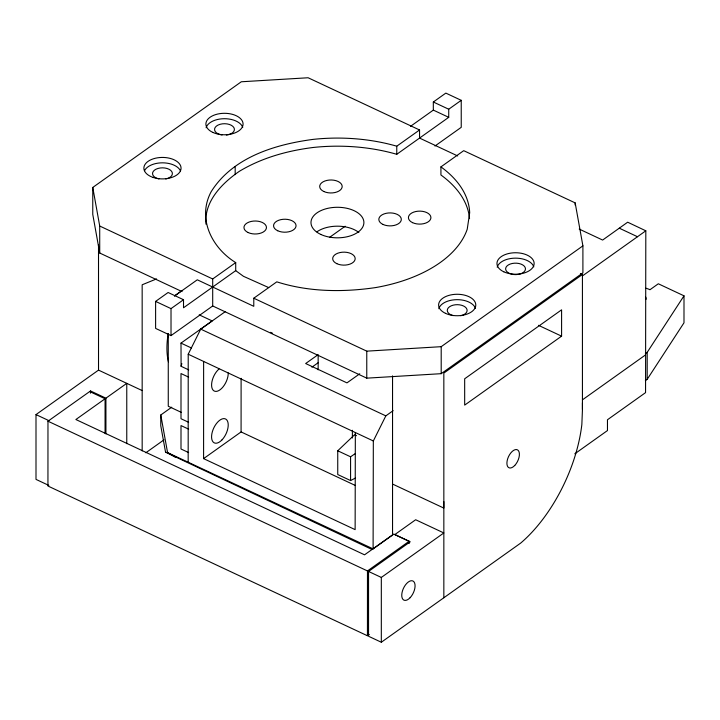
<?xml version="1.0" encoding="UTF-8"?>
<svg xmlns="http://www.w3.org/2000/svg" width="720" height="720" viewBox="0 0 720 720"><rect width="100%" height="100%" fill="white"/><g stroke="black" fill="none" stroke-linecap="round" stroke-linejoin="round"><path stroke-width="1.08" d="M126.765 443.682L126.765 383.355L105.921 398.178L90.522 390.96L47.97 421.2L47.943 486.018L367.443 635.76L369.252 634.464M105.066 433.386L105.075 398.763L89.667 391.536M171.738 407.187L160.776 414.99L160.767 425.745L165.555 452.223L372.123 549.522M392.31 535.212L373.104 548.883L188.172 462.204L188.217 354.222L200.727 329.121L225.405 311.544M188.217 354.222L355.338 432.531L355.131 529.632L203.589 458.622L203.625 361.44M203.589 458.622L241.083 431.928L241.11 378.315M318.15 369.819L318.159 354.636L305.658 363.528L346.959 382.878L359.757 373.77M367.443 635.76L367.47 570.942L409.131 541.278L393.723 534.06L364.554 554.823L75.879 419.526L105.075 398.763M579.213 229.077L602.631 240.057L627.66 222.201L645.813 230.805L645.552 392.634L607.464 419.76L607.464 430.56L574.794 453.816M645.354 380.646L647.181 379.35L647.199 352.35L684 295.821L658.314 283.779L649.935 289.755L649.413 289.458A19.845 11.457 0 0 0 645.849 288.225M684 295.821L683.991 322.812L647.181 379.35M373.104 548.883L373.329 440.973L385.83 415.872L393.147 410.661M582.435 409.482L582.435 402.795M443.835 501.588L443.835 508.086L392.544 484.056L392.544 375.867M355.509 478.017L350.577 480.555L337.743 474.543L337.743 450.783L354.546 434.772L356.517 435.69M182.043 291.6L99.72 253.026L92.763 214.371L92.763 187.452L241.299 81.774L308.115 77.76L419.553 129.978L419.553 138.078L457.695 155.952M410.535 126.324L433.323 110.106L433.323 102.006L445.833 93.105L461.232 100.323L461.241 127.332L434.961 146.025M235.71 262.593L212.697 278.964L212.697 305.964L171.018 335.619L155.61 328.401L155.61 301.401L168.12 292.5L183.519 299.718L183.519 307.773L235.71 270.648L235.71 262.593C211.806 247.914 196.857 218.304 211.167 191.7C232.758 157.266 274.959 144.45 313.119 139.383A132.282 76.374 0 0 1 396.765 146.196L419.553 129.978M174.627 295.821L181.899 290.646M174.501 296.019L197.289 279.801L253.782 306.315L253.782 298.215L276.795 281.844C308.619 292.005 342.837 292.401 375.669 287.568A132.282 76.374 0 0 0 467.235 229.194L469.683 212.742A132.282 76.374 0 0 0 440.928 166.887L463.716 150.669L575.163 202.887L582.903 245.862L582.903 272.862L441.198 373.68L366.768 378.153L212.697 305.964M205.965 224.154C203.958 201.483 222.057 183.177 239.391 171.288C261.828 157.797 287.298 150.75 313.119 147.483A132.282 76.374 0 0 1 396.765 154.296L448.731 117.324L448.731 109.224L461.232 100.323M171.018 335.619L171.018 308.619L183.519 299.718M48.843 485.415L36 479.394L36 414.594L98.523 370.116L98.514 244.962M329.634 237.312L345.177 226.242M188.73 369.882L181.098 366.309L180.999 343.107L212.175 320.922L199.197 314.847M145.809 452.781L163.998 439.848M311.904 367.182L318.15 362.736M253.782 298.215L366.768 351.153L441.198 346.68L582.903 245.862M580.419 273.537L582.426 274.482L443.835 373.086L443.844 597.762M582.579 275.814L645.813 230.805M561.591 336.159L464.679 405.108L464.67 378.783L561.591 309.834L561.591 336.159L538.461 325.314M645.363 353.655L647.199 352.35M582.48 399.807L645.57 354.888M368.541 571.446L410.229 541.8L394.821 534.582L415.656 519.75L443.844 532.953L381.321 577.44L381.321 642.24L368.55 636.255L368.541 571.446L381.321 577.44M381.321 642.24L520.677 543.096A110.475 56.844 -64.9 0 0 581.85 424.494L582.435 410.067L582.426 274.482M350.577 480.555L350.577 456.795L355.077 453.717M156.546 278.919L142.164 284.778L142.173 450.9M165.555 452.223L167.571 452.61L188.172 462.204M268.704 287.595L243.468 276.309L235.71 270.648M433.323 102.006L448.731 109.224M433.323 110.106L448.731 117.324M619.29 228.186L637.479 236.727M92.763 187.452L99.711 226.026L212.697 278.964M270.522 332.316L272.547 333.261M155.61 301.401L171.018 308.619M200.727 329.121L385.83 415.872M180.999 343.107L191.484 348.021M188.631 377.118L180.999 373.545L180.999 418.725L188.631 422.298M337.743 450.783L350.577 456.795M241.083 431.928L354.996 485.307M98.523 370.116L142.173 390.573M181.242 412.326L168.264 406.251L168.264 333.792M188.64 429.147L181.008 425.574L180.999 449.001L188.631 452.583M36 414.594L48.843 420.615M47.97 421.2L367.47 570.942M355.338 432.531L373.329 440.973M175.797 457.524L167.571 452.61L160.776 414.99M575.163 202.887L575.163 205.047M441.198 346.68L441.198 373.68M440.928 166.887L440.928 174.987A132.282 76.374 0 0 1 469.548 218.646M409.131 541.278L409.131 543.519M396.765 146.196L396.765 154.296M392.544 484.056L392.544 535.617M366.768 351.153L366.768 378.153M352.386 430.272L352.386 438.003M235.179 166.545L235.179 174.645M105.921 398.178L105.93 433.935M99.711 226.026L99.72 253.026M90.522 390.96L90.522 393.192M228.249 372.924A13.23 6.804 -64.9 0 1 220.347 389.574A13.23 6.804 -64.9 0 1 211.617 385.875A13.23 6.804 -64.9 0 1 219.015 369.009M645.561 296.919A8.595 4.968 0 0 1 645.948 299.484M510.732 273.888A9.918 5.724 0 0 1 510.201 264.06A9.918 5.724 0 0 1 525.438 268.452A9.918 5.724 0 0 1 511.497 274.113M453.15 315.63A9.918 5.724 0 0 1 449.496 306.792A9.918 5.724 0 0 1 465.228 307.035A9.918 5.724 0 0 1 460.737 315.747M222.075 135A9.918 5.724 0 0 1 216.423 126.099A9.918 5.724 0 0 1 232.839 126.351A9.918 5.724 0 0 1 226.359 135.063M158.976 178.929A9.918 5.724 0 0 1 154.566 170.1A9.918 5.724 0 0 1 170.478 170.19A9.918 5.724 0 0 1 165.762 178.965M206.118 127.746A18.594 10.737 0 0 1 224.181 118.71A18.594 10.737 0 0 1 242.739 127.404M144.549 170.685A18.594 10.737 0 0 1 162.648 162.828A18.594 10.737 0 0 1 180.468 170.883M497.187 267.192A18.594 10.737 0 0 1 515.241 258.147A18.594 10.737 0 0 1 533.799 266.85M438.831 308.709A18.594 10.737 0 0 1 456.894 299.664A18.594 10.737 0 0 1 475.452 308.358M316.899 231.831A26.46 15.273 0 0 1 358.857 232.488M181.098 366.309A14.553 7.488 -64.9 0 1 181.863 363.654M168.417 361.782A69.444 35.73 -64.9 0 1 168.228 333.513M222.048 439.821A13.23 6.804 -64.9 0 0 225.792 419.094A13.23 6.804 -64.9 0 0 211.851 433.863A13.23 6.804 -64.9 0 0 222.048 439.821M514.764 465.453A9.918 5.103 -64.9 0 0 517.572 449.901A9.918 5.103 -64.9 0 0 507.114 460.98A9.918 5.103 -64.9 0 0 514.764 465.453M410.139 597.681A10.584 5.445 -64.9 0 0 413.127 581.103A10.584 5.445 -64.9 0 0 401.976 592.911A10.584 5.445 -64.9 0 0 410.139 597.681M212.76 132.372A18.594 10.737 0 0 0 242.838 125.73A18.594 10.737 0 0 0 217.836 114.012A18.594 10.737 0 0 0 212.76 132.372M153.009 177.408A18.594 10.737 0 0 0 181.053 168.264A18.594 10.737 0 0 0 153.324 158.814A18.594 10.737 0 0 0 153.009 177.408M503.829 271.818A18.594 10.737 0 0 0 533.907 265.176A18.594 10.737 0 0 0 508.905 253.458A18.594 10.737 0 0 0 503.829 271.818M445.482 313.335A18.594 10.737 0 0 0 475.56 306.684A18.594 10.737 0 0 0 450.549 294.975A18.594 10.737 0 0 0 445.482 313.335M277.722 230.76A11.241 6.489 0 0 0 295.911 226.737A11.241 6.489 0 0 0 280.791 219.654A11.241 6.489 0 0 0 277.722 230.76M248.121 232.542A11.241 6.489 0 0 0 266.31 228.519A11.241 6.489 0 0 0 251.19 221.436A11.241 6.489 0 0 0 248.121 232.542M336.852 263.682A11.241 6.489 0 0 0 355.041 259.659A11.241 6.489 0 0 0 339.921 252.576A11.241 6.489 0 0 0 336.852 263.682M323.829 191.502A11.241 6.489 0 0 0 342.036 187.515A11.241 6.489 0 0 0 326.952 180.405A11.241 6.489 0 0 0 323.829 191.502M382.986 224.433A11.241 6.489 0 0 0 401.175 220.419A11.241 6.489 0 0 0 386.046 213.336A11.241 6.489 0 0 0 382.986 224.433M412.587 222.66A11.241 6.489 0 0 0 430.776 218.637A11.241 6.489 0 0 0 415.656 211.554A11.241 6.489 0 0 0 412.587 222.66M320.769 234.414A26.46 15.273 0 0 0 363.564 224.964A26.46 15.273 0 0 0 327.987 208.287A26.46 15.273 0 0 0 320.769 234.414"/></g></svg>
